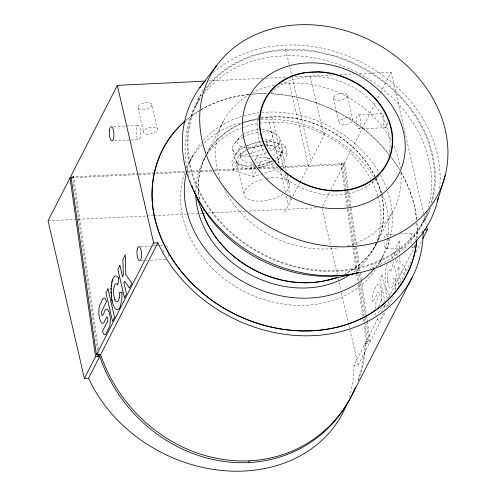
<?xml version="1.0" encoding="UTF-8"?>
<svg xmlns="http://www.w3.org/2000/svg" width="496" height="496" viewBox="0 0 496 496"><rect width="100%" height="100%" fill="white"/><g stroke="black" fill="none" stroke-linecap="round" stroke-linejoin="round"><path stroke-width="0.37" stroke-dasharray="2.48 1.86" d="M375.193 308.828L375.205 307.756A19.195 6.175 87.2 0 1 375.236 306.968L375.974 302.43A7.719 2.48 87.2 0 1 376.222 301.742L379.149 295.653A1.55 0.496 87.2 0 0 379.186 295.368L379.211 294.853A1.662 0.533 87.2 0 0 379.211 294.537L379.204 294.326A1.606 0.515 87.2 0 0 379.18 294.004L379.093 293.396A2.306 0.744 87.2 0 0 379.012 293.037L378.628 292.206A8.023 2.579 87.2 0 0 378.491 292.094L378.417 292.057A1.556 0.502 87.2 0 0 378.318 292.045L377.878 292.535M395.101 289.881L395.033 290.191L395.814 285.039L395.876 278.479L393.353 278.69L393.396 279.781A6.665 2.145 87.2 0 1 393.396 280.593L393.365 281.387A18.91 6.082 87.2 0 1 393.322 282.162L392.584 286.105A5.94 1.91 87.2 0 1 392.392 286.589L391.146 288.077L389.744 287.55A6.572 2.114 87.2 0 1 389.484 287.227L389.236 286.855A5.958 1.916 87.2 0 1 388.994 286.409L388.697 285.715A6.274 2.015 87.2 0 1 388.486 285.132L387.457 279.012L388.002 272.713A17.757 5.71 87.2 0 1 388.151 272.217L388.79 270.76A17.236 5.543 87.2 0 1 388.994 270.475L390.178 269.855A5.915 1.903 87.2 0 1 390.414 269.917L391.257 270.63A6.615 2.127 87.2 0 1 391.48 270.946L391.611 271.256M381.244 300.985L381.722 297.426A19.003 6.113 87.2 0 0 381.753 296.639L381.393 290.904L380.147 286.409A6.411 2.065 87.2 0 0 379.917 285.938L378.82 284.555L377.766 284.289A6.597 2.12 87.2 0 0 377.512 284.388L376.563 285.411L373.104 292.287A5.394 1.736 87.2 0 0 372.973 292.714L372.521 295.48A5.437 1.748 87.2 0 0 372.477 296.069L372.453 296.875A4.917 1.581 87.2 0 0 372.453 297.488L372.502 298.735A14.086 4.532 87.2 0 0 372.552 299.355L372.688 300.564A5.766 1.854 87.2 0 0 372.818 301.339L372.961 302.145L378.002 292.33M384.164 305.108L384.301 308.431A14.682 4.724 87.2 0 1 384.276 309.039L384.202 310.012M395.895 283.576L395.876 283.96M387.438 277.202L387.457 276.638M395.944 280.841L395.944 280.445M395.851 284.338L395.827 284.716M395.913 283.197L395.926 282.807M416.789 238.415L417.26 230.82L416.776 222.32M381.703 297.687L381.653 298.307M381.306 300.65L378.851 306.348M395.566 287.258L395.517 287.599M395.467 287.94L395.411 288.281M381.381 300.347L381.455 299.888M395.616 286.905L395.653 286.552M381.92 274.976L379.843 279.012L385.008 301.425M392.441 258.441L391.815 255.719L393.874 251.708L395.101 257.157M399.342 241.075L396.806 245.997L397.079 256.079M385.566 303.85L386.403 307.483L388.48 303.447M398.356 284.258L400.433 280.184M403.391 274.431L405.902 269.551M397.786 268.962L398.629 267.288M383.507 313.081L380.451 319.064A7.589 2.443 87.2 0 1 380.265 319.362L380.072 319.616A6.783 2.182 87.2 0 1 379.874 319.827L379.663 319.988A7.006 2.251 87.2 0 1 379.459 320.112L379.242 320.187A6.95 2.238 87.2 0 1 379.025 320.224L378.436 320.087A7.031 2.263 87.2 0 1 378.219 319.957A23.672 7.614 87.2 0 1 377.995 319.777A7.062 2.269 87.2 0 1 377.778 319.56L377.636 319.393A7.062 2.269 87.2 0 1 377.425 319.108L377.22 318.779A7 2.251 87.2 0 1 377.016 318.407L376.576 317.415M391.623 271.188L392.689 264.498L390.687 262.347A12.04 3.875 87.2 0 0 390.538 262.266M97.34 350.331L72.695 177.729L73.588 175.981L72.249 176.043M197.935 99.87L203.527 88.939M195.802 105.902L198.685 100.266M189.708 161.628L193.397 154.423M223.671 120.782L207.086 153.19A95.988 79.298 27.1 0 1 253.493 119.567L260.183 118.228M203.763 159.954L205.809 155.961M279.372 168.566L253.264 176.57L233.703 170.587L231.731 162.018L238.998 147.814L244.801 146.035M233.703 170.587L240.975 156.376L238.998 147.814M251.67 153.177L256.32 144.088M253.909 162.893L251.292 168.008L253.264 176.57L256.99 169.285M254.572 161.591L258.559 153.797M279.112 164.064L278.126 159.78L285.392 145.576L265.831 139.593L264.38 140.033M280.097 168.342L287.364 154.138L285.392 145.576M284.642 212.3L292.46 197.024M292.807 196.335L299.472 183.315M300.154 181.982L326.058 131.359M344.801 190.861L341.074 164.777L341.973 163.029L344.652 162.899L375.962 101.717M322.499 206.193L330.51 190.526M330.863 189.85L343.759 164.647L282.298 167.617M377.716 98.282L380.178 93.471M380.531 92.783L391.084 72.162L357.833 73.761M372.899 250.232L375.621 244.9M375.732 244.962L376.439 243.579M376.793 242.891L393.024 211.172M379.576 262.967L383.265 255.762M420.893 226.046L423.776 220.41M424.526 220.813L431.167 207.836M349.302 397.215A143.071 118.191 27.1 0 0 353.908 365.397L378.603 317.142M381.412 311.649L385.274 304.104M388.436 297.929L415.474 245.098M421.792 232.748L423.193 230.001M353.908 365.397L358.118 365.192L369.278 343.387L366.432 323.442M358.174 380.816A148.831 135.278 45 0 0 365.949 341.837L370.177 341.639L385.274 312.133M388.436 305.958L393.347 296.354M398.263 286.744L410.905 262.049M416.169 251.757L421.439 241.465M260.536 162.359L258.025 167.257L259.191 167.202A9.846 4.557 -13 0 0 269.75 159.334A9.846 4.557 -13 0 0 254.026 160.096M381.604 306.956L378.758 312.325A1.587 0.508 87.2 0 1 378.671 312.356L378.467 312.313A7.713 2.48 87.2 0 1 378.349 312.22L378.318 312.189A1.569 0.502 87.2 0 1 378.206 312.027L377.946 311.327A2.914 0.936 87.2 0 1 377.878 311.035L377.754 310.118M234.992 142.898L239.115 137.801M72.695 177.729L73.693 176.725L98.344 349.345M341.074 164.777L342.079 163.773L345.917 190.625M200.551 110.217L196.106 112.778L186.267 120.082A137.212 113.355 27.1 0 1 200.316 110.155M201.19 109.852C215.729 101.227 232.351 96.23 249.135 94.562M245.526 145.812L261.479 140.926M240.975 156.376L264.901 149.042M273.048 161.336L251.292 168.008L231.731 162.018M273.773 161.113L278.126 159.78M274.499 85.033L270.785 85.777A95.988 79.298 27.1 0 0 252.662 92.671M260.927 118.079C270.946 116.554 281.189 116.455 291.245 117.744A95.988 79.298 27.1 0 1 374.951 176.309M249.879 94.488L257.331 93.763L266.476 93.763M279.707 83.998L289.267 83.161L298.995 83.068L308.537 83.954A95.988 79.298 27.1 0 1 391.263 140.604M208.593 80.966L262.719 78.349M265.813 78.201L286.694 77.196M295.201 76.787L331.545 75.032M340.051 74.623L353.97 73.947M113.615 126.604L138.105 125.42M358.273 114.799L384.295 113.541M114.235 140.746L130.305 139.971M131.074 139.934L138.725 139.568A7.08 2.275 87.2 0 0 140.232 128.941A7.08 2.275 87.2 0 0 136.288 128.972A7.08 2.275 87.2 0 0 138.725 139.568M358.899 128.941A7.08 2.275 87.2 0 0 360.406 118.321A7.08 2.275 87.2 0 0 356.457 118.352A7.08 2.275 87.2 0 0 358.899 128.941L385.683 127.652M71.684 176.824L137.888 173.631M138.663 173.588L154.907 172.806M155.682 172.769L186.62 171.275M187.389 171.238L213.689 169.973M214.464 169.936L257.771 167.846M258.546 167.809L277.884 166.873M280.978 166.724L344.757 163.649M71.356 177.791L138.434 174.555M139.209 174.518L187.159 172.205M187.934 172.168L213.46 170.934M214.235 170.897L258.317 168.77M259.092 168.733L278.43 167.803M48.056 220.763L75.107 219.455M78.194 219.306L146.202 216.027M146.977 215.989L153.159 215.692M153.934 215.655L186.391 214.086M187.159 214.049L201.841 213.342M202.616 213.305L204.935 213.193M208.029 213.044L245.123 211.253M248.986 211.067L318.736 207.7M140.467 246.518L152.712 245.929M153.481 245.892L156.538 245.743M157.306 245.706L159.6 245.594M160.369 245.557L163.426 245.415M385.894 234.676L395.845 234.199M400.433 233.976L412.678 233.387M141.093 260.667L144.919 260.481M145.681 260.443L147.213 260.369M150.276 260.22L166.346 259.445M386.52 248.825L407.948 247.789M411.773 247.603L413.304 247.529M365.068 343.592L369.278 343.387M287.364 154.138L267.803 148.155L265.831 139.593M387.252 264.046A12.053 3.875 87.2 0 0 387.134 264.263L385.28 270.81L384.952 279.403A31.533 10.143 87.2 0 0 385.032 280.748C385.739 285.839 386.006 292.119 390.166 295.734M268.919 130.851L274.815 133.61M389.186 154.777C361.02 118.73 316.653 96.193 271.045 93.756A137.212 113.355 27.1 0 1 388.74 153.983M391.121 157.17L399.627 169.713A137.212 113.355 27.1 0 0 391.27 157.263M398.617 267.356L403.372 274.499M405.883 269.613L399.695 260.859L399.615 256.63M401.022 172.341C409.597 187.395 415.369 204.234 416.733 221.551M386.558 289.509L386.465 289.193M386.378 288.877L386.291 288.548M386.136 287.928L386.229 288.306M375.98 315.499L375.354 311.81M391.084 72.162L423.584 213.206M423.758 213.956L426.535 226.027M395.585 259.259L396.416 262.861L397.215 261.293L397.141 258.509M397.811 268.919L400.421 280.246M393.074 261.169L398.381 284.214M347.287 95.548A7.08 3.274 -13 0 1 336.858 100.291A7.08 3.274 -13 0 1 336.896 94.494A7.08 3.274 -13 0 1 347.287 95.548L352.923 120.013A7.08 3.274 -13 0 1 342.494 124.756A7.08 3.274 -13 0 1 342.531 118.959A7.08 3.274 -13 0 1 352.923 120.013M381.895 275.02L387.481 299.249M387.971 301.37L388.455 303.49M333.411 98.01L339.047 122.475M310.167 76.539L323.814 135.755M285.665 49.389L289.515 66.08M289.689 66.836L291.946 76.638M292.119 77.395L311.234 160.338M321.972 208.308L330.838 246.779M331.012 247.529L337.268 274.685M338.136 278.454L338.83 281.474M339.004 282.224L341.267 292.032M341.44 292.783L348.738 324.465M348.911 325.221L358.118 365.192M289.267 83.161L308.345 165.974M280.023 139.283L282.261 148.992M282.001 152.278L286.26 170.767M287.283 175.206L289.497 184.816M271.975 116.951L283.941 168.894M284.983 173.414L290.365 196.751M290.538 197.507L291.059 199.764M269.247 122.276L278.963 164.436M280.004 168.956L285.553 193.049M286.248 196.056L288.331 205.09M236.542 161.491L244.038 194.035M232.624 148.893L234.856 158.602M151.757 104.978A7.08 3.274 -13 0 1 141.329 109.728A7.08 3.274 -13 0 1 141.366 103.931A7.08 3.274 -13 0 1 151.757 104.978L157.393 129.444A7.08 3.274 -13 0 1 146.965 134.193A7.08 3.274 -13 0 1 147.002 128.396A7.08 3.274 -13 0 1 157.393 129.444M137.876 107.446L143.518 131.911M387.655 281.381L387.711 281.734M344.652 162.899L348.266 188.195M348.7 191.264L361.299 279.496M361.41 280.259L366.339 314.786M366.451 315.555L367.22 320.924M367.325 321.687L370.177 341.639M343.759 164.647L347.374 189.962M347.479 190.731L355.477 246.729M355.589 247.498L358.98 271.275M359.42 274.344L360.189 279.713M360.623 282.782L365.447 316.535M365.558 317.304L366.321 322.673M346.022 191.394L348.434 208.27M348.545 209.039L357.418 271.182M357.858 274.251L359.061 282.689M359.172 283.458L364.101 317.986M364.213 318.748L364.87 323.355M364.975 324.124L367.499 341.769L366.6 343.517L363.971 325.103M344.912 191.63L347.324 208.506M347.429 209.269L352.799 246.859M352.91 247.628L357.728 281.381M358.168 284.45L362.657 315.902M363.097 318.965L363.537 322.034M98.785 352.414L99.113 354.714M387.581 280.68L387.643 281.244M381.579 292.324L381.641 292.962M381.709 293.868L381.728 294.209M395.926 279.651L395.932 280.048M395.907 279.254L395.876 278.479M399.317 241.118L399.565 254.163M163.754 252.39A7.08 2.275 87.2 0 1 164.201 247.386M166.321 245.539A7.08 2.275 87.2 0 1 168.156 250.523M168.28 254.777A7.08 2.275 87.2 0 1 167.443 258.49M415.121 243.982A7.08 2.275 87.2 0 1 412.12 246.593M411.178 244.007A7.08 2.275 87.2 0 1 412.102 233.628A7.08 2.275 87.2 0 1 415.27 240.442M388.027 238.198A7.08 2.275 87.2 0 1 387.097 248.577A7.08 2.275 87.2 0 1 383.929 241.769M384.078 238.229A7.08 2.275 87.2 0 1 387.599 236.735M387.655 122.394A7.08 2.275 87.2 0 1 383.978 125.593A7.08 2.275 87.2 0 1 384.481 113.751M365.05 343.585A148.831 135.278 45 0 1 358.05 380.389M200.855 109.839A137.212 113.355 27.1 0 1 249.24 94.389M251.925 94.128A137.212 113.355 27.1 0 1 266.91 93.626M400.985 172.044A137.212 113.355 27.1 0 1 416.814 220.943M417.012 223.417A137.212 113.355 27.1 0 1 416.981 238.142M267.084 178.405A23.225 10.745 -13 0 1 286.862 180.68A23.225 10.745 -13 0 1 285.814 192.02M283.142 194.11A23.225 10.745 -13 0 1 246.351 197.923A23.225 10.745 -13 0 1 264.225 178.982M426.808 212.579A127.584 105.4 27.1 0 1 369.787 268.999M190.997 183.284A127.584 105.4 27.1 0 1 190.278 181.145M188.97 176.836A127.584 105.4 27.1 0 1 187.848 172.521M187.68 171.796A127.584 105.4 27.1 0 1 200.83 97.755M203.906 93.601A127.584 105.4 27.1 0 1 270.481 56.972L282.98 55.881L295.703 55.757A127.584 105.4 27.1 0 1 428.538 206.919M376.439 243.629A95.988 79.298 27.1 0 1 345.433 273.736M199.274 199.076A95.988 79.298 27.1 0 1 206.379 154.566M375.887 178.238A95.988 79.298 27.1 0 1 381.312 193.217M381.839 195.387A95.988 79.298 27.1 0 1 377.76 240.907M400.904 173.178A95.988 79.298 27.1 0 1 345.91 246.177M336.84 247.988A95.988 79.298 27.1 0 1 224.136 188.79M220.057 179A95.988 79.298 27.1 0 1 249.482 94.445M393.818 145.855A95.988 79.298 27.1 0 1 400.353 168.119M378.82 175.987A68.547 56.625 27.1 0 1 377.332 177.667M376.817 178.213A68.547 56.625 27.1 0 1 296.348 185.287A68.547 56.625 27.1 0 1 259.036 114.526M270.81 93.298A68.547 56.625 27.1 0 1 351.273 86.223A68.547 56.625 27.1 0 1 388.585 156.984M387.767 238.52A107.62 88.902 27.1 0 1 377.791 266.073M375.441 269.681A107.62 88.902 27.1 0 1 242.91 290.805A107.62 88.902 27.1 0 1 185.789 170.066M186.595 168.076A107.62 88.902 27.1 0 1 202.126 144.925M204.209 142.891A107.62 88.902 27.1 0 1 242.532 122.382M243.958 122.035A107.62 88.902 27.1 0 1 260.189 119.517M260.946 119.462A107.62 88.902 27.1 0 1 381.821 192.907M382.094 193.589A107.62 88.902 27.1 0 1 387.872 237.801M390.023 238.421A107.62 88.902 27.1 0 1 376.129 266.513M187.19 169.675A107.62 88.902 27.1 0 1 201.444 142.55M203.329 140.356A107.62 88.902 27.1 0 1 243.393 115.94M244.094 115.742A107.62 88.902 27.1 0 1 260.859 112.586M261.615 112.511A107.62 88.902 27.1 0 1 378.51 171.69M380.389 174.964A107.62 88.902 27.1 0 1 386.576 188.43M387.55 191.177A107.62 88.902 27.1 0 1 390.526 236.313M213.367 72.627A133.393 110.193 27.1 0 1 361.975 62.527A133.393 110.193 27.1 0 1 439.506 189.429M429.989 208.655A128.433 106.101 27.1 0 1 263.295 254.994A128.433 106.101 27.1 0 1 202.157 92.895M205.635 88.071A128.433 106.101 27.1 0 1 359.16 65.683A128.433 106.101 27.1 0 1 431.824 202.994M428.16 211.091A127.584 105.4 27.1 0 1 263.221 254.169A127.584 105.4 27.1 0 1 201.674 95.195M204.569 90.917A127.584 105.4 27.1 0 1 273.364 51.336L285.863 50.245L298.592 50.121A127.584 105.4 27.1 0 1 430.162 205.542M376.328 243.573A95.864 79.193 27.1 0 1 345.365 273.643M199.392 199.076A95.864 79.193 27.1 0 1 205.784 155.961M207.223 153.314A95.864 79.193 27.1 0 1 260.307 118.228M261.07 118.098A95.864 79.193 27.1 0 1 375.472 177.624M376.098 178.963A95.864 79.193 27.1 0 1 381.195 193.223M381.722 195.387A95.864 79.193 27.1 0 1 377.648 240.858M376.39 242.711A95.864 79.193 27.1 0 1 352.557 273.005M195.678 192.15A95.864 79.193 27.1 0 1 206.472 155.422M206.888 154.789A95.864 79.193 27.1 0 1 241.465 127.943M242.166 127.683A95.864 79.193 27.1 0 1 258.342 123.43M259.879 123.188A95.864 79.193 27.1 0 1 370.797 179.112M372.118 181.666A95.864 79.193 27.1 0 1 377.661 195.672M377.871 196.391A95.864 79.193 27.1 0 1 376.923 241.298M255.769 167.257A9.846 4.557 -13 0 1 251.863 161.876M261.845 129.568A18.123 8.389 -13 0 1 272.732 134.577A18.123 8.389 -13 0 1 265.323 143.852M262.756 145.037A18.123 8.389 -13 0 1 240.566 146.227A18.123 8.389 -13 0 1 242.563 134.862M243.102 134.515A18.123 8.389 -13 0 1 259.73 129.599M265.918 145.21A23.225 10.745 -13 0 1 275.144 161.907M273.538 162.874A23.225 10.745 -13 0 1 258.962 167.908M256.11 168.311A23.225 10.745 -13 0 1 237.15 163.426A23.225 10.745 -13 0 1 246.146 150.276M248.583 149.122A23.225 10.745 -13 0 1 264.542 145.278M264.777 141.651A24.217 11.203 -13 0 1 281.623 146.977A24.217 11.203 -13 0 1 274.567 159.371M272.242 160.692A24.217 11.203 -13 0 1 256.748 165.521M255.266 165.714A24.217 11.203 -13 0 1 235.315 155.663L236.096 154.138A24.217 11.203 -13 0 1 244.875 146.909M247.417 145.7A24.217 11.203 -13 0 1 261.857 141.887M262.539 131.936A24.217 11.203 -13 0 1 279.688 137.913A24.217 11.203 -13 0 1 270.004 150.976M266.805 152.464A24.217 11.203 -13 0 1 250.827 156.19M250.108 156.234A24.217 11.203 -13 0 1 232.953 150.257A24.217 11.203 -13 0 1 242.637 137.194M243.257 136.884A24.217 11.203 -13 0 1 258.881 132.258M265.323 144.671A18.123 8.389 -13 0 1 273.426 155.818M270.543 157.97A18.123 8.389 -13 0 1 254.628 162.849M251.794 162.924A18.123 8.389 -13 0 1 241.161 155.192L241.744 154.051A18.123 8.389 -13 0 1 246.041 149.966M246.58 149.625A18.123 8.389 -13 0 1 263.215 144.708"/><path stroke-width="0.74" d="M121.973 292.237L119.486 292.479L119.486 293A6.615 2.127 87.2 0 1 119.505 293.719L119.406 296.273A5.915 1.903 87.2 0 1 119.338 296.924L118.693 299.888A17.236 5.543 87.2 0 1 118.525 300.322L117.819 301.5A17.757 5.71 87.2 0 1 117.608 301.704L116.461 301.878L115.326 300.681A5.921 1.903 87.2 0 1 115.115 300.285L113.844 295.697A6.274 2.015 87.2 0 1 113.739 294.909L113.634 293.837A5.958 1.916 87.2 0 1 113.578 293.024L113.559 292.206A6.572 2.114 87.2 0 1 113.553 291.394L113.919 287.413L114.861 284.623A5.94 1.91 87.2 0 1 115.084 284.289L115.828 283.718L116.622 283.793A18.91 6.082 87.2 0 1 116.882 283.96L117.149 284.183A6.665 2.145 87.2 0 1 117.403 284.499L117.738 285.02L118.761 278.306L117.23 276.359L115.357 275.832L113.863 276.892L112.493 279.583L111.061 288.009L111.538 298.115L112.635 303.267L113.931 306.658A31.533 10.143 87.2 0 0 114.322 307.396C115.27 310.384 119.214 310.353 119.964 307.253A12.053 3.875 87.2 0 0 120.292 306.509L121.811 299.652A12.04 3.875 87.2 0 0 121.917 298.406L121.991 292.194M111.036 288.666L111.054 288.281M111.011 291.419L111.017 291.815M111.29 285.305L111.333 284.952M111.023 289.056L111.017 289.447M416.69 239.934C414.073 277.816 386.018 310.67 350.722 323.094C311.451 337.336 266.904 331.216 230.46 311.872C194.302 292.485 164.486 259.017 154.87 218.562C146.32 183.731 157.344 144.373 185.175 121.123M111.377 284.599L111.426 284.251M111.705 282.59L111.774 282.28M119.251 297.544L119.183 297.953M111.253 285.671L111.178 286.397M111.978 281.362L112.121 280.786M107.558 321.303L107.793 320.484A1.556 0.502 87.2 0 0 107.83 320.199L107.843 320.001A8.023 2.579 87.2 0 0 107.855 319.691L107.737 318.24A2.306 0.744 87.2 0 0 107.657 317.88L107.496 317.409A1.606 0.515 87.2 0 0 107.403 317.229L106.832 316.938A1.748 0.564 87.2 0 0 106.671 317.111L103.918 322.456A7.527 2.418 87.2 0 1 103.683 322.766L102.765 323.342L101.885 323.119A19.195 6.175 87.2 0 1 101.618 322.915L100.694 321.644A6.51 2.096 87.2 0 1 100.459 321.154L99.454 317.88A7.62 2.449 87.2 0 1 99.33 317.266L98.921 313.987A7 2.251 87.2 0 1 98.884 313.305L98.859 312.623A7.062 2.269 87.2 0 1 98.847 311.947L98.847 311.5A7.062 2.269 87.2 0 1 98.859 310.831A23.672 7.614 87.2 0 1 98.884 310.174A7.031 2.263 87.2 0 1 98.927 309.529L99.107 307.892A6.95 2.238 87.2 0 1 99.2 307.322L99.305 306.77A7.006 2.251 87.2 0 1 99.423 306.249L99.553 305.759A6.783 2.182 87.2 0 1 99.696 305.3L99.851 304.879A7.589 2.443 87.2 0 1 100.012 304.494C101.723 303.602 101.736 297.271 104.65 297.978A14.682 4.724 87.2 0 1 104.854 298.139L105.97 300.061A5.363 1.724 87.2 0 1 106.125 300.514L106.454 301.735L101.519 311.6A1.587 0.508 87.2 0 0 101.475 311.817L101.407 312.393A7.713 2.48 87.2 0 0 101.395 312.753L101.395 312.84A1.569 0.502 87.2 0 0 101.401 313.205L101.525 314.173A2.914 0.936 87.2 0 0 101.593 314.47L101.835 315.14A6.429 2.065 87.2 0 0 101.934 315.295L102.114 315.475A1.643 0.527 87.2 0 0 102.213 315.518L102.56 315.338A1.879 0.601 87.2 0 0 102.629 315.239C104.259 314.65 104.34 308.103 107.372 309.275A19.003 6.113 87.2 0 1 107.632 309.479L109.318 312.629L110.279 317.676A6.411 2.065 87.2 0 1 110.341 318.488L110.05 324.905A6.597 2.12 87.2 0 1 109.92 325.556L105.741 334.434A5.394 1.736 87.2 0 1 105.555 334.62L104.501 334.806A5.437 1.748 87.2 0 1 104.303 334.688L104.036 334.459A4.917 1.581 87.2 0 1 103.838 334.23L103.459 333.622A14.086 4.532 87.2 0 1 103.286 333.256L102.951 332.413A5.766 1.854 87.2 0 1 102.753 331.774L102.579 331.074L107.471 321.476M437.28 201.649L445.179 175.528M112.214 280.476L112.462 279.694M119.92 265.391L122.506 276.756L123.33 275.137L122.865 259.606L125.395 254.677L125.804 274.685L131.936 283.191L129.431 288.102L124.732 281.201L123.926 282.776L126.486 293.886L124.453 297.873L117.887 269.378L119.945 265.372M114.582 317.248L112.511 321.303L105.952 292.832L108.023 288.771M71.356 177.791L70.017 177.859L48.056 220.763L84.376 378.405L88.586 378.2A143.071 118.191 27.1 0 0 220.596 470.344A143.071 118.191 27.1 0 0 346.276 405.548M204.724 81.152L117.341 85.368L70.909 176.105L96.435 354.845L100.645 354.64A148.831 135.278 45 0 0 129.909 406.28C140.672 418.866 153.283 429.858 167.319 438.662A140.672 127.863 45 0 0 249.383 460.827A140.672 127.863 45 0 0 324.006 431.061M84.376 378.405L95.536 356.593L70.017 177.859M96.435 354.845L153.667 243.009L117.341 85.368M99.113 354.714L98.214 356.463L97.886 354.163M88.586 378.2L157.877 242.804A143.071 118.191 27.1 0 0 312.554 335.687A143.071 118.191 27.1 0 0 423.2 231.527M248.477 462.52L249.376 460.772M422.84 238.719L427.403 229.797L426.709 226.784M412.145 277.512L351.732 395.566C344.751 408.971 335.364 421.092 324.037 431.098M199.714 87.761L216.436 65.869M323.138 432.847C334.471 422.84 343.858 410.719 350.839 397.315A148.831 135.278 45 0 0 354.745 389.013M114.533 317.304L107.998 288.815M328.619 279.961L358.273 272.571A127.584 105.4 27.1 0 1 352.303 273.922M153.667 243.009L157.877 242.804M424.601 229.933L427.403 229.797M95.536 356.593L99.746 356.395A148.831 135.278 45 0 0 129.016 408.028C139.779 420.614 152.384 431.607 166.42 440.411M118.525 277.927L118.761 278.306M108.76 311.178L108.94 311.581M114.917 299.826L114.762 299.441M191.859 185.448L193.291 189.044M193.868 190.483L202.765 212.79M111.978 300.582L112.065 300.973M111.929 300.322L111.854 299.962M111.786 299.596L111.724 299.231M111.433 297.346L111.383 296.955M111.34 296.565L111.302 296.174M111.259 295.783L111.222 295.393M111.079 293.409L111.054 293.012M111.042 292.609L111.03 292.212M166.445 440.374A140.672 127.863 45 0 0 248.484 462.576A140.672 127.863 45 0 0 323.107 432.816M355.638 387.264A148.831 135.278 45 0 1 351.745 395.579M416.77 240.566A137.212 113.355 27.1 0 1 232.37 312.877A137.212 113.355 27.1 0 1 185.343 120.869M374.753 268.187A107.62 88.902 27.1 0 1 247.752 284.196A107.62 88.902 27.1 0 1 186.632 171.765M438.098 198.102A133.393 110.193 27.1 0 1 261.733 258.788A133.393 110.193 27.1 0 1 205.518 80.507M350.79 274.214A127.584 105.4 27.1 0 1 194.333 191.791M332.952 278.628A95.864 79.193 27.1 0 1 281.926 280.048M281.189 279.88A95.864 79.193 27.1 0 1 219.641 242.122M218.699 240.969A95.864 79.193 27.1 0 1 210.726 229.518M210.354 228.892A95.864 79.193 27.1 0 1 202.399 211.339M336.579 277.531A95.988 79.298 27.1 0 1 201.395 208.481M350.188 274.623A95.864 79.193 27.1 0 1 251.956 275.441A95.864 79.193 27.1 0 1 195.728 195.021M319.226 71.753L305.579 72.41A69 57.003 27.1 0 0 277.996 165.614A69 57.003 27.1 0 0 388.678 160.276A69 57.003 27.1 0 0 319.226 71.753M109.498 130.268A7.08 2.275 87.2 0 0 111.941 140.858A7.08 2.275 87.2 0 0 113.448 130.237A7.08 2.275 87.2 0 0 109.498 130.268M137.119 250.145A7.08 2.275 87.2 0 0 139.562 260.741A7.08 2.275 87.2 0 0 141.069 250.114A7.08 2.275 87.2 0 0 137.119 250.145M272.385 158.305A68.547 56.625 27.1 0 0 386.527 163.637A68.547 56.625 27.1 0 0 319.269 72.143A68.547 56.625 27.1 0 0 272.385 158.305M257.839 168.869A84.252 69.601 27.1 0 0 398.133 175.423A84.252 69.601 27.1 0 0 315.462 62.967A84.252 69.601 27.1 0 0 257.839 168.869M223.243 186.236A128.433 106.101 27.1 0 0 437.106 196.23A128.433 106.101 27.1 0 0 311.085 24.8A128.433 106.101 27.1 0 0 223.243 186.236"/></g></svg>
